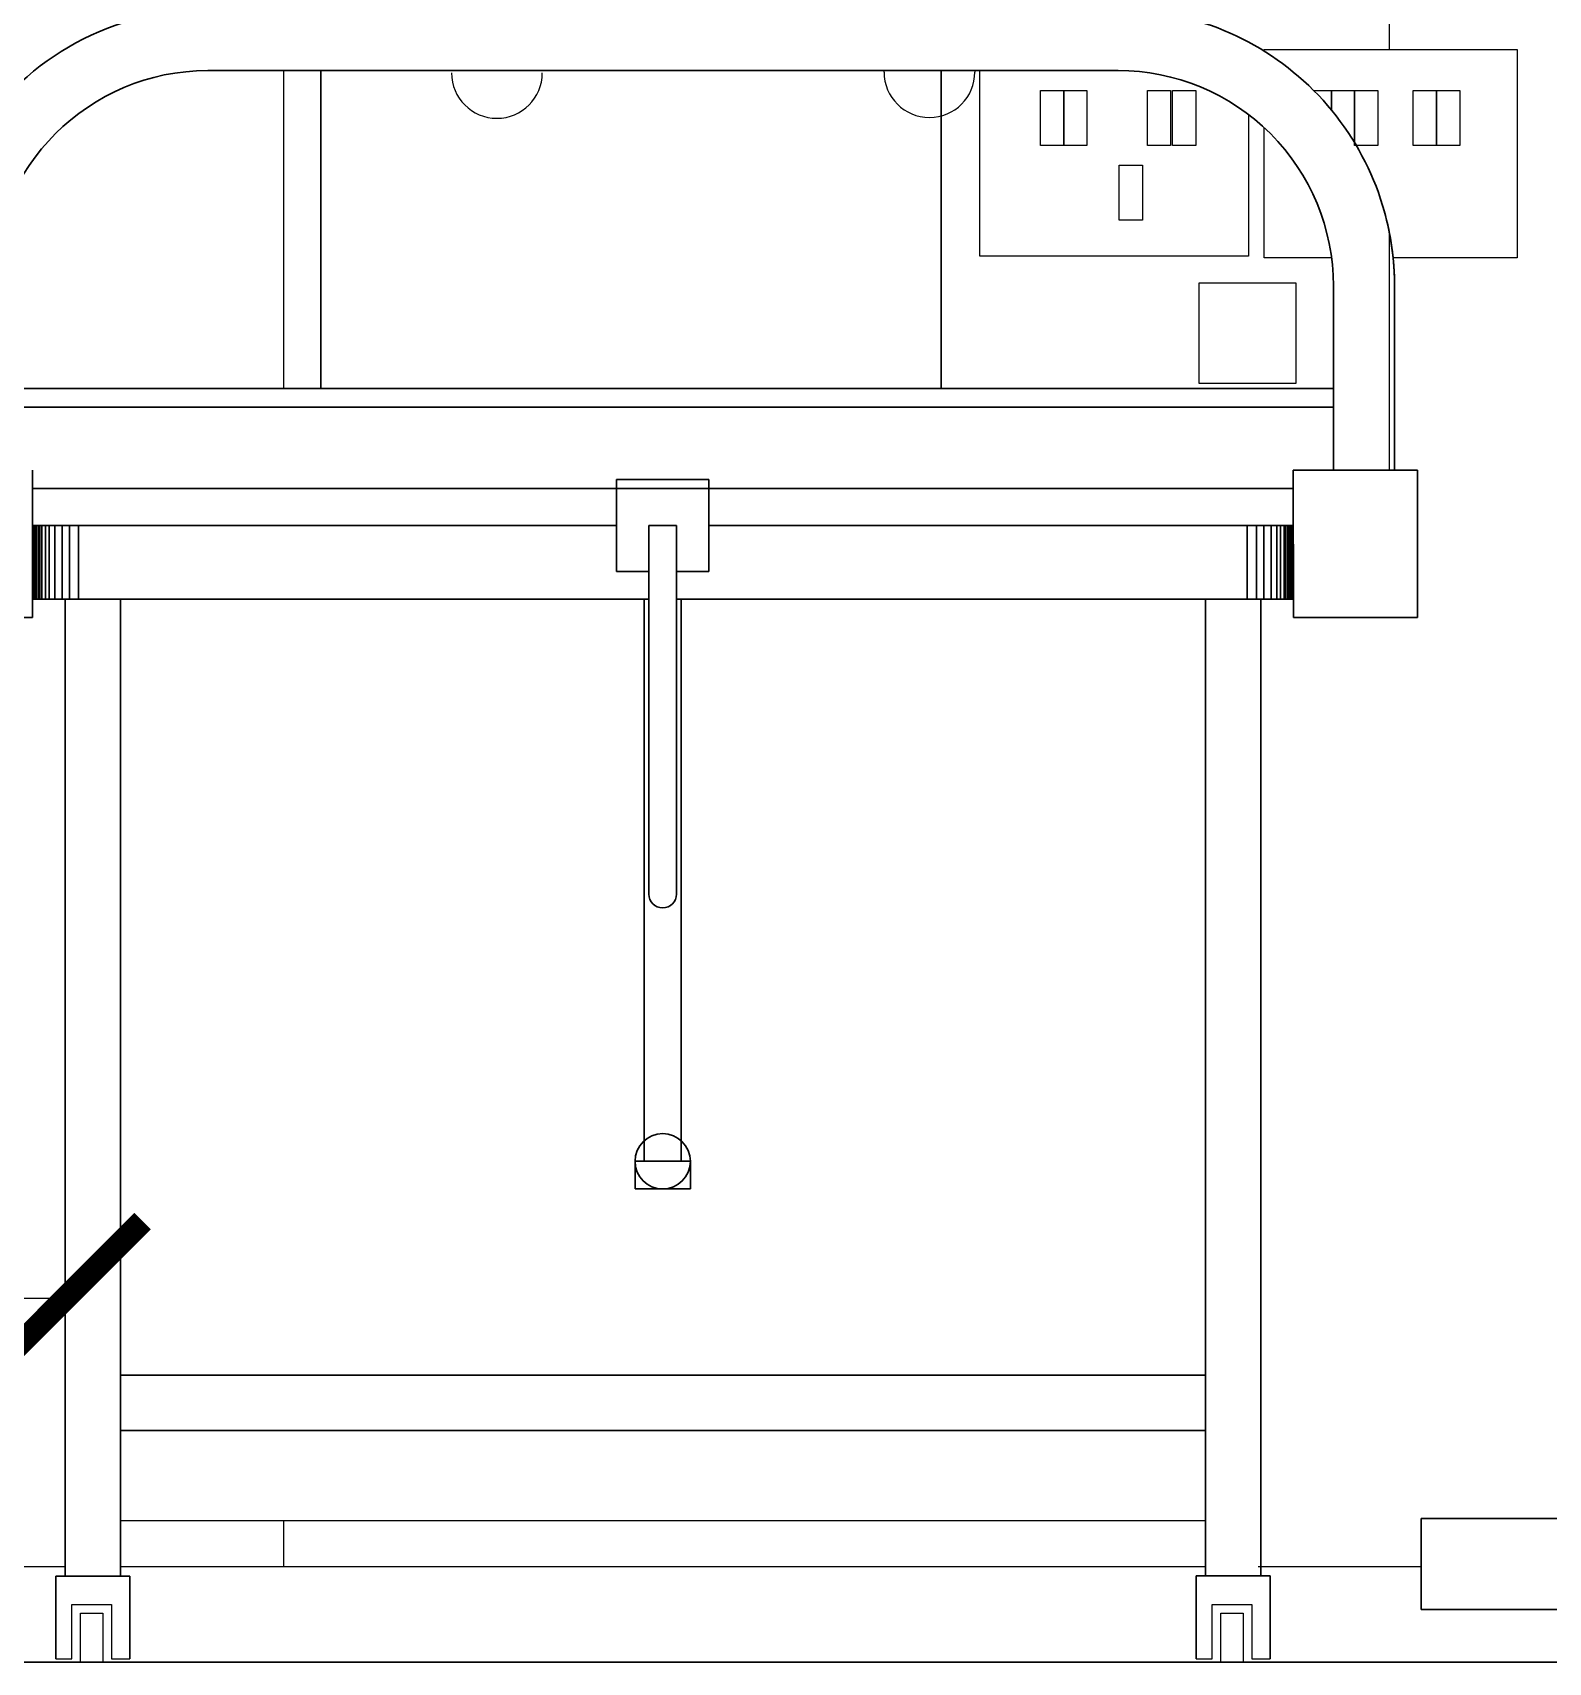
# Model space of a CAD drawing. Header units: inches. Extents: x -17070 to 527, y 504 to 2398.
# Drawn here: x -10381.789 to -10380.026, y 538.649 to 540.543 of the extents above; entities that cross this region are included whole.
import ezdxf

# ---------------------------------------------------------------- set-up
doc = ezdxf.new("R2010")
doc.units = ezdxf.units.IN
doc.layers.add('Layer1', color=2, linetype='Continuous', lineweight=30)
doc.layers.add('wall', color=7, linetype='Continuous', lineweight=30)
doc.styles.add('ROMANC', font='arialbd.ttf', dxfattribs={"height": 0.35})
doc.dimstyles.get("Standard").update_dxf_attribs({"dimtxt": 0.18, "dimasz": 0.18, "dimexe": 0.18, "dimexo": 0.0625, "dimgap": 0.09, "dimtad": 0, "dimtih": 1, "dimtoh": 1, "dimzin": 0, "dimdsep": 46, "dimtxsty": 'ROMANC', "dimblk": 'ARCHTICK', "dimcen": 0.09, "dimclrd": 25, "dimclre": 25, "dimadec": 0, "dimazin": 0, "dimtfac": 1, "dimtofl": 0, "dimtmove": 0, "dimatfit": 3, "dimldrblk": 'ARCHTICK', "dimfxl": 1, "dimtolj": 1, "dimtzin": 0, "dimarcsym": 0})

# ---------------------------------------------------------------- blocks, each defined once
blk = doc.blocks.new('_ARCHTICK')
at = {"color": 0, "linetype": 'ByBlock', "const_width": 0.15}
blk.add_lwpolyline([(-0.5, -0.5), (0.5, 0.5)], dxfattribs=at)

msp = doc.modelspace()

# ---------------------------------------------------------------- linework, layer by layer
at = {"color": 250}
for p, q in [((-10380.21126, 540.59294), (-10380.21126, 540.52375)), ((-10380.79857, 540.4976), (-10380.79857, 540.49929)), ((-10380.79857, 540.4976), (-10380.79857, 540.49929)), ((-10380.79857, 540.4976), (-10380.79857, 540.49929)), ((-10380.79857, 540.4976), (-10380.79857, 540.49929)), ((-10380.79857, 540.4976), (-10380.79857, 540.49929)), ((-10380.69293, 540.49929), (-10380.69293, 540.4976)), ((-10380.69293, 540.49929), (-10380.69293, 540.4976)), ((-10380.69293, 540.49929), (-10380.69293, 540.4976)), ((-10380.69293, 540.49929), (-10380.69293, 540.4976)), ((-10380.69293, 540.49929), (-10380.69293, 540.4976)), ((-10381.49689, 538.81331), (-10381.49689, 538.75973))]:
    msp.add_line(p, q, dxfattribs=at)
at = {"color": 252}
for p, q in [((-10381.49689, 540.49926), (-10381.49689, 540.12948)), ((-10380.21126, 540.31274), (-10380.21126, 540.03471))]:
    msp.add_line(p, q, dxfattribs=at)
at = {"color": 137}
for p, q in [((-10381.75092, 538.75973), (-10381.94992, 538.75973)), ((-10380.42469, 538.75973), (-10381.68664, 538.75973)), ((-10380.34969, 538.75973), (-10380.36365, 538.75973)), ((-10380.17373, 538.75973), (-10380.36041, 538.75973))]:
    msp.add_line(p, q, dxfattribs=at)
for p, q in [((-10381.76163, 538.6526), (-10381.74327, 538.6526)), ((-10381.69707, 538.6526), (-10381.67592, 538.6526)), ((-10380.4354, 538.65265), (-10380.41704, 538.65265)), ((-10380.37084, 538.65265), (-10380.34969, 538.65265))]:
    msp.add_line(p, q)
at = {"color": 250}
for points in [[(-10380.35664, 540.52197), (-10380.35664, 540.52375), (-10380.06222, 540.52375), (-10380.06222, 540.28164), (-10380.20653, 540.28164)], [(-10380.35664, 540.52197), (-10380.35664, 540.52375), (-10380.06222, 540.52375), (-10380.06222, 540.28164), (-10380.20653, 540.28164)], [(-10380.35664, 540.52197), (-10380.35664, 540.52375), (-10380.06222, 540.52375), (-10380.06222, 540.28164), (-10380.20653, 540.28164)], [(-10380.35664, 540.52197), (-10380.35664, 540.52375), (-10380.06222, 540.52375), (-10380.06222, 540.28164), (-10380.20653, 540.28164)], [(-10380.35664, 540.52197), (-10380.35664, 540.52375), (-10380.06222, 540.52375), (-10380.06222, 540.28164), (-10380.20653, 540.28164)], [(-10380.37467, 540.44816), (-10380.37467, 540.28364), (-10380.68712, 540.28364), (-10380.68712, 540.49929)], [(-10380.37467, 540.44816), (-10380.37467, 540.28364), (-10380.68712, 540.28364), (-10380.68712, 540.49929)], [(-10380.37467, 540.44816), (-10380.37467, 540.28364), (-10380.68712, 540.28364), (-10380.68712, 540.49929)], [(-10380.37467, 540.44816), (-10380.37467, 540.28364), (-10380.68712, 540.28364), (-10380.68712, 540.49929)], [(-10380.37467, 540.44816), (-10380.37467, 540.28364), (-10380.68712, 540.28364), (-10380.68712, 540.49929)], [(-10380.29884, 540.47607), (-10380.27837, 540.47607), (-10380.27837, 540.45353)], [(-10380.29884, 540.47607), (-10380.27837, 540.47607), (-10380.27837, 540.45353)], [(-10380.29884, 540.47607), (-10380.27837, 540.47607), (-10380.27837, 540.45353)], [(-10380.29884, 540.47607), (-10380.27837, 540.47607), (-10380.27837, 540.45353)], [(-10380.29884, 540.47607), (-10380.27837, 540.47607), (-10380.27837, 540.45353)], [(-10380.27837, 540.45353), (-10380.27837, 540.47607), (-10380.25127, 540.47607), (-10380.25127, 540.41221)], [(-10380.27837, 540.45353), (-10380.27837, 540.47607), (-10380.25127, 540.47607), (-10380.25127, 540.41221)], [(-10380.27837, 540.45353), (-10380.27837, 540.47607), (-10380.25127, 540.47607), (-10380.25127, 540.41221)], [(-10380.27837, 540.45353), (-10380.27837, 540.47607), (-10380.25127, 540.47607), (-10380.25127, 540.41221)], [(-10380.27837, 540.45353), (-10380.27837, 540.47607), (-10380.25127, 540.47607), (-10380.25127, 540.41221)], [(-10380.27809, 540.28164), (-10380.35664, 540.28164), (-10380.35664, 540.43305)], [(-10380.27809, 540.28164), (-10380.35664, 540.28164), (-10380.35664, 540.43305)], [(-10380.27809, 540.28164), (-10380.35664, 540.28164), (-10380.35664, 540.43305)], [(-10380.27809, 540.28164), (-10380.35664, 540.28164), (-10380.35664, 540.43305)], [(-10380.27809, 540.28164), (-10380.35664, 540.28164), (-10380.35664, 540.43305)], [(-10381.74327, 538.6526), (-10381.74327, 538.71572), (-10381.69707, 538.71572), (-10381.69707, 538.6526)], [(-10380.41704, 538.65265), (-10380.41704, 538.71578), (-10380.37084, 538.71578), (-10380.37084, 538.65265)]]:
    msp.add_lwpolyline(points, dxfattribs=at)
for points in [[(-10380.61675, 540.47607), (-10380.58966, 540.47607), (-10380.58966, 540.41221), (-10380.61675, 540.41221)], [(-10380.61675, 540.47607), (-10380.58966, 540.47607), (-10380.58966, 540.41221), (-10380.61675, 540.41221)], [(-10380.61675, 540.47607), (-10380.58966, 540.47607), (-10380.58966, 540.41221), (-10380.61675, 540.41221)], [(-10380.61675, 540.47607), (-10380.58966, 540.47607), (-10380.58966, 540.41221), (-10380.61675, 540.41221)], [(-10380.61675, 540.47607), (-10380.58966, 540.47607), (-10380.58966, 540.41221), (-10380.61675, 540.41221)], [(-10380.58966, 540.47607), (-10380.56256, 540.47607), (-10380.56256, 540.41221), (-10380.58966, 540.41221)], [(-10380.58966, 540.47607), (-10380.56256, 540.47607), (-10380.56256, 540.41221), (-10380.58966, 540.41221)], [(-10380.58966, 540.47607), (-10380.56256, 540.47607), (-10380.56256, 540.41221), (-10380.58966, 540.41221)], [(-10380.58966, 540.47607), (-10380.56256, 540.47607), (-10380.56256, 540.41221), (-10380.58966, 540.41221)], [(-10380.58966, 540.47607), (-10380.56256, 540.47607), (-10380.56256, 540.41221), (-10380.58966, 540.41221)], [(-10380.49237, 540.47607), (-10380.46528, 540.47607), (-10380.46528, 540.41221), (-10380.49237, 540.41221)], [(-10380.49237, 540.47607), (-10380.46528, 540.47607), (-10380.46528, 540.41221), (-10380.49237, 540.41221)], [(-10380.49237, 540.47607), (-10380.46528, 540.47607), (-10380.46528, 540.41221), (-10380.49237, 540.41221)], [(-10380.49237, 540.47607), (-10380.46528, 540.47607), (-10380.46528, 540.41221), (-10380.49237, 540.41221)], [(-10380.49237, 540.47607), (-10380.46528, 540.47607), (-10380.46528, 540.41221), (-10380.49237, 540.41221)], [(-10380.46319, 540.47607), (-10380.4361, 540.47607), (-10380.4361, 540.41221), (-10380.46319, 540.41221)], [(-10380.46319, 540.47607), (-10380.4361, 540.47607), (-10380.4361, 540.41221), (-10380.46319, 540.41221)], [(-10380.46319, 540.47607), (-10380.4361, 540.47607), (-10380.4361, 540.41221), (-10380.46319, 540.41221)], [(-10380.46319, 540.47607), (-10380.4361, 540.47607), (-10380.4361, 540.41221), (-10380.46319, 540.41221)], [(-10380.46319, 540.47607), (-10380.4361, 540.47607), (-10380.4361, 540.41221), (-10380.46319, 540.41221)], [(-10380.25127, 540.47607), (-10380.22418, 540.47607), (-10380.22418, 540.41221), (-10380.25127, 540.41221)], [(-10380.25127, 540.47607), (-10380.22418, 540.47607), (-10380.22418, 540.41221), (-10380.25127, 540.41221)], [(-10380.25127, 540.47607), (-10380.22418, 540.47607), (-10380.22418, 540.41221), (-10380.25127, 540.41221)], [(-10380.25127, 540.47607), (-10380.22418, 540.47607), (-10380.22418, 540.41221), (-10380.25127, 540.41221)], [(-10380.25127, 540.47607), (-10380.22418, 540.47607), (-10380.22418, 540.41221), (-10380.25127, 540.41221)], [(-10380.18317, 540.47607), (-10380.15608, 540.47607), (-10380.15608, 540.41221), (-10380.18317, 540.41221)], [(-10380.18317, 540.47607), (-10380.15608, 540.47607), (-10380.15608, 540.41221), (-10380.18317, 540.41221)], [(-10380.18317, 540.47607), (-10380.15608, 540.47607), (-10380.15608, 540.41221), (-10380.18317, 540.41221)], [(-10380.18317, 540.47607), (-10380.15608, 540.47607), (-10380.15608, 540.41221), (-10380.18317, 540.41221)], [(-10380.18317, 540.47607), (-10380.15608, 540.47607), (-10380.15608, 540.41221), (-10380.18317, 540.41221)], [(-10380.15608, 540.47607), (-10380.12898, 540.47607), (-10380.12898, 540.41221), (-10380.15608, 540.41221)], [(-10380.15608, 540.47607), (-10380.12898, 540.47607), (-10380.12898, 540.41221), (-10380.15608, 540.41221)], [(-10380.15608, 540.47607), (-10380.12898, 540.47607), (-10380.12898, 540.41221), (-10380.15608, 540.41221)], [(-10380.15608, 540.47607), (-10380.12898, 540.47607), (-10380.12898, 540.41221), (-10380.15608, 540.41221)], [(-10380.15608, 540.47607), (-10380.12898, 540.47607), (-10380.12898, 540.41221), (-10380.15608, 540.41221)], [(-10380.52503, 540.3893), (-10380.49794, 540.3893), (-10380.49794, 540.32544), (-10380.52503, 540.32544)], [(-10380.52503, 540.3893), (-10380.49794, 540.3893), (-10380.49794, 540.32544), (-10380.52503, 540.32544)], [(-10380.52503, 540.3893), (-10380.49794, 540.3893), (-10380.49794, 540.32544), (-10380.52503, 540.32544)], [(-10380.52503, 540.3893), (-10380.49794, 540.3893), (-10380.49794, 540.32544), (-10380.52503, 540.32544)], [(-10380.52503, 540.3893), (-10380.49794, 540.3893), (-10380.49794, 540.32544), (-10380.52503, 540.32544)], [(-10380.43194, 540.25246), (-10380.31983, 540.25246), (-10380.31983, 540.13553), (-10380.43194, 540.13553)], [(-10380.43194, 540.25246), (-10380.31983, 540.25246), (-10380.31983, 540.13553), (-10380.43194, 540.13553)], [(-10380.43194, 540.25246), (-10380.31983, 540.25246), (-10380.31983, 540.13553), (-10380.43194, 540.13553)], [(-10380.43194, 540.25246), (-10380.31983, 540.25246), (-10380.31983, 540.13553), (-10380.43194, 540.13553)], [(-10380.43194, 540.25246), (-10380.31983, 540.25246), (-10380.31983, 540.13553), (-10380.43194, 540.13553)], [(-10381.73327, 538.70572), (-10381.70707, 538.70572), (-10381.70707, 538.64882), (-10381.73327, 538.64882)], [(-10380.40704, 538.70578), (-10380.38084, 538.70578), (-10380.38084, 538.64887), (-10380.40704, 538.64887)]]:
    msp.add_lwpolyline(points, close=True, dxfattribs=at)
for centre in [(-10381.24885, 540.49662), (-10381.24885, 540.49662), (-10381.24885, 540.49662), (-10381.24885, 540.49662), (-10381.24885, 540.49662), (-10380.74575, 540.4976), (-10380.74575, 540.4976), (-10380.74575, 540.4976), (-10380.74575, 540.4976), (-10380.74575, 540.4976)]:
    msp.add_arc(centre, 0.05282, 180, 0, dxfattribs=at)
at = {"layer": 'Layer1', "color": 137}
for p, q in [((-10381.58519, 540.49925), (-10380.52629, 540.4993)), ((-10381.58519, 540.49925), (-10380.52629, 540.4993)), ((-10381.58519, 540.49925), (-10380.52629, 540.4993)), ((-10381.58519, 540.49925), (-10380.52629, 540.4993)), ((-10381.58519, 540.49925), (-10380.52629, 540.4993)), ((-10381.45376, 540.12948), (-10381.45378, 540.49926)), ((-10381.45376, 540.12948), (-10381.45378, 540.49926)), ((-10381.45376, 540.12948), (-10381.45378, 540.49926)), ((-10381.45376, 540.12948), (-10381.45378, 540.49926)), ((-10381.45376, 540.12948), (-10381.45378, 540.49926)), ((-10380.73212, 540.12951), (-10380.73213, 540.49929)), ((-10380.73212, 540.12951), (-10380.73213, 540.49929)), ((-10380.73212, 540.12951), (-10380.73213, 540.49929)), ((-10380.73212, 540.12951), (-10380.73213, 540.49929)), ((-10380.73212, 540.12951), (-10380.73213, 540.49929)), ((-10380.73212, 540.17237), (-10380.73213, 540.46324)), ((-10380.73212, 540.17237), (-10380.73213, 540.46324)), ((-10380.73212, 540.17237), (-10380.73213, 540.46324)), ((-10380.73212, 540.17237), (-10380.73213, 540.46324)), ((-10380.73212, 540.17237), (-10380.73213, 540.46324)), ((-10380.27595, 540.03471), (-10380.27595, 540.24898)), ((-10380.27595, 540.03471), (-10380.27595, 540.24898)), ((-10380.27595, 540.03471), (-10380.27595, 540.24898)), ((-10380.27595, 540.03471), (-10380.27595, 540.24898)), ((-10380.27595, 540.03471), (-10380.27595, 540.24898)), ((-10380.20486, 540.03471), (-10380.20487, 540.24899)), ((-10380.20486, 540.03471), (-10380.20487, 540.24899)), ((-10380.20486, 540.03471), (-10380.20487, 540.24899)), ((-10380.20486, 540.03471), (-10380.20487, 540.24899)), ((-10380.20486, 540.03471), (-10380.20487, 540.24899)), ((-10381.19035, 540.12949), (-10381.83549, 540.12947)), ((-10381.19035, 540.12949), (-10381.83549, 540.12947)), ((-10381.19035, 540.12949), (-10381.83549, 540.12947)), ((-10381.19035, 540.12949), (-10381.83549, 540.12947)), ((-10381.19035, 540.12949), (-10381.83549, 540.12947)), ((-10381.19035, 540.12949), (-10380.90605, 540.1295)), ((-10381.19035, 540.12949), (-10380.90605, 540.1295)), ((-10381.19035, 540.12949), (-10380.90605, 540.1295)), ((-10381.19035, 540.12949), (-10380.90605, 540.1295)), ((-10381.19035, 540.12949), (-10380.90605, 540.1295)), ((-10380.90605, 540.1295), (-10380.27595, 540.12953)), ((-10380.90605, 540.1295), (-10380.27595, 540.12953)), ((-10380.90605, 540.1295), (-10380.27595, 540.12953)), ((-10380.90605, 540.1295), (-10380.27595, 540.12953)), ((-10380.90605, 540.1295), (-10380.27595, 540.12953)), ((-10380.88462, 540.10808), (-10381.83549, 540.10804)), ((-10380.88462, 540.10808), (-10381.83549, 540.10804)), ((-10380.88462, 540.10808), (-10381.83549, 540.10804)), ((-10380.88462, 540.10808), (-10381.83549, 540.10804)), ((-10380.88462, 540.10808), (-10381.83549, 540.10804)), ((-10380.88462, 540.10808), (-10380.27595, 540.1081)), ((-10380.88462, 540.10808), (-10380.27595, 540.1081)), ((-10380.88462, 540.10808), (-10380.27595, 540.1081)), ((-10380.88462, 540.10808), (-10380.27595, 540.1081)), ((-10380.88462, 540.10808), (-10380.27595, 540.1081)), ((-10381.78885, 540.03465), (-10381.78884, 539.86323)), ((-10381.78885, 540.03465), (-10381.78884, 539.86323)), ((-10381.78885, 540.03465), (-10381.78884, 539.86323)), ((-10381.78885, 540.03465), (-10381.78884, 539.86323)), ((-10381.78885, 540.03465), (-10381.78884, 539.86323)), ((-10381.10961, 540.02396), (-10381.00247, 540.02397)), ((-10381.10961, 540.02396), (-10381.00247, 540.02397)), ((-10381.10961, 540.02396), (-10381.00247, 540.02397)), ((-10381.10961, 540.02396), (-10381.00247, 540.02397)), ((-10381.10961, 540.02396), (-10381.00247, 540.02397)), ((-10381.1096, 539.91683), (-10381.10961, 540.02396)), ((-10381.1096, 539.91683), (-10381.10961, 540.02396)), ((-10381.1096, 539.91683), (-10381.10961, 540.02396)), ((-10381.1096, 539.91683), (-10381.10961, 540.02396)), ((-10381.1096, 539.91683), (-10381.10961, 540.02396)), ((-10381.00247, 539.91683), (-10381.00247, 540.02397)), ((-10381.00247, 539.91683), (-10381.00247, 540.02397)), ((-10381.00247, 539.91683), (-10381.00247, 540.02397)), ((-10381.00247, 539.91683), (-10381.00247, 540.02397)), ((-10381.00247, 539.91683), (-10381.00247, 540.02397)), ((-10381.00247, 539.91683), (-10381.00247, 540.02397)), ((-10381.00247, 539.91683), (-10381.00247, 540.02397)), ((-10381.00247, 539.91683), (-10381.00247, 540.02397)), ((-10381.00247, 539.91683), (-10381.00247, 540.02397)), ((-10381.00247, 539.91683), (-10381.00247, 540.02397)), ((-10381.00247, 539.91683), (-10381.00247, 540.02397)), ((-10381.00247, 539.91683), (-10381.00247, 540.02397)), ((-10381.00247, 539.91683), (-10381.00247, 540.02397)), ((-10381.00247, 539.91683), (-10381.00247, 540.02397)), ((-10381.00247, 539.91683), (-10381.00247, 540.02397)), ((-10380.17801, 540.03472), (-10380.32259, 540.03471)), ((-10380.17801, 540.03472), (-10380.32259, 540.03471)), ((-10380.17801, 540.03472), (-10380.32259, 540.03471)), ((-10380.17801, 540.03472), (-10380.32259, 540.03471)), ((-10380.17801, 540.03472), (-10380.32259, 540.03471)), ((-10380.32259, 540.03471), (-10380.32258, 539.86329)), ((-10380.32259, 540.03471), (-10380.32258, 539.86329)), ((-10380.32259, 540.03471), (-10380.32258, 539.86329)), ((-10380.32259, 540.03471), (-10380.32258, 539.86329)), ((-10380.32259, 540.03471), (-10380.32258, 539.86329)), ((-10380.17801, 540.03472), (-10380.20486, 540.03471)), ((-10380.17801, 540.03472), (-10380.20486, 540.03471)), ((-10380.17801, 540.03472), (-10380.20486, 540.03471)), ((-10380.17801, 540.03472), (-10380.20486, 540.03471)), ((-10380.17801, 540.03472), (-10380.20486, 540.03471)), ((-10380.17801, 540.03472), (-10380.17801, 539.8633)), ((-10380.17801, 540.03472), (-10380.17801, 539.8633)), ((-10380.17801, 540.03472), (-10380.17801, 539.8633)), ((-10380.17801, 540.03472), (-10380.17801, 539.8633)), ((-10380.17801, 540.03472), (-10380.17801, 539.8633)), ((-10380.32259, 540.01328), (-10381.78885, 540.01322)), ((-10380.32259, 540.01328), (-10381.78885, 540.01322)), ((-10380.32259, 540.01328), (-10381.78885, 540.01322)), ((-10380.32259, 540.01328), (-10381.78885, 540.01322)), ((-10380.32259, 540.01328), (-10381.78885, 540.01322)), ((-10381.78885, 539.97037), (-10381.1096, 539.9704)), ((-10381.78885, 539.97037), (-10381.1096, 539.9704)), ((-10381.78885, 539.97037), (-10381.1096, 539.9704)), ((-10381.78885, 539.97037), (-10381.1096, 539.9704)), ((-10381.78885, 539.97037), (-10381.1096, 539.9704)), ((-10381.20013, 539.97039), (-10381.78885, 539.97037)), ((-10381.78885, 539.97037), (-10381.20013, 539.97039)), ((-10381.20013, 539.97039), (-10381.78885, 539.97037)), ((-10381.78885, 539.97037), (-10381.20013, 539.97039)), ((-10381.20013, 539.97039), (-10381.78885, 539.97037)), ((-10381.78885, 539.97037), (-10381.20013, 539.97039)), ((-10381.20013, 539.97039), (-10381.78885, 539.97037)), ((-10381.78885, 539.97037), (-10381.20013, 539.97039)), ((-10381.20013, 539.97039), (-10381.78885, 539.97037)), ((-10381.78885, 539.97037), (-10381.20013, 539.97039)), ((-10381.78778, 539.88466), (-10381.78779, 539.97037)), ((-10381.78778, 539.88466), (-10381.78779, 539.97037)), ((-10381.78778, 539.88466), (-10381.78779, 539.97037)), ((-10381.78778, 539.88466), (-10381.78779, 539.97037)), ((-10381.78778, 539.88466), (-10381.78779, 539.97037)), ((-10381.78671, 539.88466), (-10381.78672, 539.97037)), ((-10381.78671, 539.88466), (-10381.78672, 539.97037)), ((-10381.78671, 539.88466), (-10381.78672, 539.97037)), ((-10381.78671, 539.88466), (-10381.78672, 539.97037)), ((-10381.78671, 539.88466), (-10381.78672, 539.97037)), ((-10381.78564, 539.88466), (-10381.78564, 539.97037)), ((-10381.78564, 539.88466), (-10381.78564, 539.97037)), ((-10381.78564, 539.88466), (-10381.78564, 539.97037)), ((-10381.78564, 539.88466), (-10381.78564, 539.97037)), ((-10381.78564, 539.88466), (-10381.78564, 539.97037)), ((-10381.78457, 539.88466), (-10381.78457, 539.97037)), ((-10381.78457, 539.88466), (-10381.78457, 539.97037)), ((-10381.78457, 539.88466), (-10381.78457, 539.97037)), ((-10381.78457, 539.88466), (-10381.78457, 539.97037)), ((-10381.78457, 539.88466), (-10381.78457, 539.97037)), ((-10381.78243, 539.88466), (-10381.78243, 539.97037)), ((-10381.78243, 539.88466), (-10381.78243, 539.97037)), ((-10381.78243, 539.88466), (-10381.78243, 539.97037)), ((-10381.78243, 539.88466), (-10381.78243, 539.97037)), ((-10381.78243, 539.88466), (-10381.78243, 539.97037)), ((-10381.78028, 539.88466), (-10381.78029, 539.97037)), ((-10381.78028, 539.88466), (-10381.78029, 539.97037)), ((-10381.78028, 539.88466), (-10381.78029, 539.97037)), ((-10381.78028, 539.88466), (-10381.78029, 539.97037)), ((-10381.78028, 539.88466), (-10381.78029, 539.97037)), ((-10381.77814, 539.88466), (-10381.77814, 539.97037)), ((-10381.77814, 539.88466), (-10381.77814, 539.97037)), ((-10381.77814, 539.88466), (-10381.77814, 539.97037)), ((-10381.77814, 539.88466), (-10381.77814, 539.97037)), ((-10381.77814, 539.88466), (-10381.77814, 539.97037)), ((-10381.77386, 539.88466), (-10381.77386, 539.97037)), ((-10381.77386, 539.88466), (-10381.77386, 539.97037)), ((-10381.77386, 539.88466), (-10381.77386, 539.97037)), ((-10381.77386, 539.88466), (-10381.77386, 539.97037)), ((-10381.77386, 539.88466), (-10381.77386, 539.97037)), ((-10381.76957, 539.88466), (-10381.76957, 539.97037)), ((-10381.76957, 539.88466), (-10381.76957, 539.97037)), ((-10381.76957, 539.88466), (-10381.76957, 539.97037)), ((-10381.76957, 539.88466), (-10381.76957, 539.97037)), ((-10381.76957, 539.88466), (-10381.76957, 539.97037)), ((-10381.76314, 539.88466), (-10381.76315, 539.97037)), ((-10381.76314, 539.88466), (-10381.76315, 539.97037)), ((-10381.76314, 539.88466), (-10381.76315, 539.97037)), ((-10381.76314, 539.88466), (-10381.76315, 539.97037)), ((-10381.76314, 539.88466), (-10381.76315, 539.97037)), ((-10381.75457, 539.88466), (-10381.75457, 539.97037)), ((-10381.75457, 539.88466), (-10381.75457, 539.97037)), ((-10381.75457, 539.88466), (-10381.75457, 539.97037)), ((-10381.75457, 539.88466), (-10381.75457, 539.97037)), ((-10381.75457, 539.88466), (-10381.75457, 539.97037)), ((-10381.746, 539.88466), (-10381.746, 539.97037)), ((-10381.746, 539.88466), (-10381.746, 539.97037)), ((-10381.746, 539.88466), (-10381.746, 539.97037)), ((-10381.746, 539.88466), (-10381.746, 539.97037)), ((-10381.746, 539.88466), (-10381.746, 539.97037)), ((-10381.73529, 539.88466), (-10381.73529, 539.97037)), ((-10381.73529, 539.88466), (-10381.73529, 539.97037)), ((-10381.73529, 539.88466), (-10381.73529, 539.97037)), ((-10381.73529, 539.88466), (-10381.73529, 539.97037)), ((-10381.73529, 539.88466), (-10381.73529, 539.97037)), ((-10381.1096, 539.9704), (-10381.18942, 539.97039)), ((-10381.1096, 539.9704), (-10381.18942, 539.97039)), ((-10381.1096, 539.9704), (-10381.18942, 539.97039)), ((-10381.1096, 539.9704), (-10381.18942, 539.97039)), ((-10381.1096, 539.9704), (-10381.18942, 539.97039)), ((-10381.03997, 539.9704), (-10381.07211, 539.9704)), ((-10381.07211, 539.9704), (-10381.03997, 539.9704)), ((-10381.07211, 539.9704), (-10381.07209, 539.54185)), ((-10381.03997, 539.9704), (-10381.07211, 539.9704)), ((-10381.07211, 539.9704), (-10381.03997, 539.9704)), ((-10381.07211, 539.9704), (-10381.07209, 539.54185)), ((-10381.03997, 539.9704), (-10381.07211, 539.9704)), ((-10381.07211, 539.9704), (-10381.03997, 539.9704)), ((-10381.07211, 539.9704), (-10381.07209, 539.54185)), ((-10381.03997, 539.9704), (-10381.07211, 539.9704)), ((-10381.07211, 539.9704), (-10381.03997, 539.9704)), ((-10381.07211, 539.9704), (-10381.07209, 539.54185)), ((-10381.03997, 539.9704), (-10381.07211, 539.9704)), ((-10381.07211, 539.9704), (-10381.03997, 539.9704)), ((-10381.07211, 539.9704), (-10381.07209, 539.54185)), ((-10381.03997, 539.9704), (-10381.03995, 539.54185)), ((-10381.03997, 539.9704), (-10381.03995, 539.54185)), ((-10381.03997, 539.9704), (-10381.03995, 539.54185)), ((-10381.03997, 539.9704), (-10381.03995, 539.54185)), ((-10381.03997, 539.9704), (-10381.03995, 539.54185)), ((-10380.32258, 539.97043), (-10381.00247, 539.9704)), ((-10381.00247, 539.9704), (-10380.32258, 539.97043)), ((-10380.32258, 539.97043), (-10381.00247, 539.9704)), ((-10381.00247, 539.9704), (-10380.32258, 539.97043)), ((-10380.32258, 539.97043), (-10381.00247, 539.9704)), ((-10381.00247, 539.9704), (-10380.32258, 539.97043)), ((-10380.32258, 539.97043), (-10381.00247, 539.9704)), ((-10381.00247, 539.9704), (-10380.32258, 539.97043)), ((-10380.32258, 539.97043), (-10381.00247, 539.9704)), ((-10381.00247, 539.9704), (-10380.32258, 539.97043)), ((-10380.37614, 539.88472), (-10380.37614, 539.97043)), ((-10380.37614, 539.88472), (-10380.37614, 539.97043)), ((-10380.37614, 539.88472), (-10380.37614, 539.97043)), ((-10380.37614, 539.88472), (-10380.37614, 539.97043)), ((-10380.37614, 539.88472), (-10380.37614, 539.97043)), ((-10380.36542, 539.88472), (-10380.36543, 539.97043)), ((-10380.36542, 539.88472), (-10380.36543, 539.97043)), ((-10380.36542, 539.88472), (-10380.36543, 539.97043)), ((-10380.36542, 539.88472), (-10380.36543, 539.97043)), ((-10380.36542, 539.88472), (-10380.36543, 539.97043)), ((-10380.35685, 539.88472), (-10380.35686, 539.97043)), ((-10380.35685, 539.88472), (-10380.35686, 539.97043)), ((-10380.35685, 539.88472), (-10380.35686, 539.97043)), ((-10380.35685, 539.88472), (-10380.35686, 539.97043)), ((-10380.35685, 539.88472), (-10380.35686, 539.97043)), ((-10380.34828, 539.88472), (-10380.34828, 539.97043)), ((-10380.34828, 539.88472), (-10380.34828, 539.97043)), ((-10380.34828, 539.88472), (-10380.34828, 539.97043)), ((-10380.34828, 539.88472), (-10380.34828, 539.97043)), ((-10380.34828, 539.88472), (-10380.34828, 539.97043)), ((-10380.34185, 539.88472), (-10380.34186, 539.97043)), ((-10380.34185, 539.88472), (-10380.34186, 539.97043)), ((-10380.34185, 539.88472), (-10380.34186, 539.97043)), ((-10380.34185, 539.88472), (-10380.34186, 539.97043)), ((-10380.34185, 539.88472), (-10380.34186, 539.97043)), ((-10380.33757, 539.88472), (-10380.33757, 539.97043)), ((-10380.33757, 539.88472), (-10380.33757, 539.97043)), ((-10380.33757, 539.88472), (-10380.33757, 539.97043)), ((-10380.33757, 539.88472), (-10380.33757, 539.97043)), ((-10380.33757, 539.88472), (-10380.33757, 539.97043)), ((-10380.33328, 539.88472), (-10380.33329, 539.97043)), ((-10380.33328, 539.88472), (-10380.33329, 539.97043)), ((-10380.33328, 539.88472), (-10380.33329, 539.97043)), ((-10380.33328, 539.88472), (-10380.33329, 539.97043)), ((-10380.33328, 539.88472), (-10380.33329, 539.97043)), ((-10380.33114, 539.88472), (-10380.33114, 539.97043)), ((-10380.33114, 539.88472), (-10380.33114, 539.97043)), ((-10380.33114, 539.88472), (-10380.33114, 539.97043)), ((-10380.33114, 539.88472), (-10380.33114, 539.97043)), ((-10380.33114, 539.88472), (-10380.33114, 539.97043)), ((-10380.329, 539.88472), (-10380.329, 539.97043)), ((-10380.329, 539.88472), (-10380.329, 539.97043)), ((-10380.329, 539.88472), (-10380.329, 539.97043)), ((-10380.329, 539.88472), (-10380.329, 539.97043)), ((-10380.329, 539.88472), (-10380.329, 539.97043)), ((-10380.32685, 539.88472), (-10380.32686, 539.97043)), ((-10380.32685, 539.88472), (-10380.32686, 539.97043)), ((-10380.32685, 539.88472), (-10380.32686, 539.97043)), ((-10380.32685, 539.88472), (-10380.32686, 539.97043)), ((-10380.32685, 539.88472), (-10380.32686, 539.97043)), ((-10380.32578, 539.88472), (-10380.32579, 539.97043)), ((-10380.32578, 539.88472), (-10380.32579, 539.97043)), ((-10380.32578, 539.88472), (-10380.32579, 539.97043)), ((-10380.32578, 539.88472), (-10380.32579, 539.97043)), ((-10380.32578, 539.88472), (-10380.32579, 539.97043)), ((-10380.32471, 539.88472), (-10380.32471, 539.97043)), ((-10380.32471, 539.88472), (-10380.32471, 539.97043)), ((-10380.32471, 539.88472), (-10380.32471, 539.97043)), ((-10380.32471, 539.88472), (-10380.32471, 539.97043)), ((-10380.32471, 539.88472), (-10380.32471, 539.97043)), ((-10380.32364, 539.88472), (-10380.32364, 539.97043)), ((-10380.32364, 539.88472), (-10380.32364, 539.97043)), ((-10380.32364, 539.88472), (-10380.32364, 539.97043)), ((-10380.32364, 539.88472), (-10380.32364, 539.97043)), ((-10380.32364, 539.88472), (-10380.32364, 539.97043)), ((-10381.1096, 539.91683), (-10381.0721, 539.91683)), ((-10381.1096, 539.91683), (-10381.0721, 539.91683)), ((-10381.1096, 539.91683), (-10381.0721, 539.91683)), ((-10381.1096, 539.91683), (-10381.0721, 539.91683)), ((-10381.1096, 539.91683), (-10381.0721, 539.91683)), ((-10381.03996, 539.91683), (-10381.00247, 539.91683)), ((-10381.03996, 539.91683), (-10381.00247, 539.91683)), ((-10381.03996, 539.91683), (-10381.00247, 539.91683)), ((-10381.03996, 539.91683), (-10381.00247, 539.91683)), ((-10381.03996, 539.91683), (-10381.00247, 539.91683)), ((-10381.0721, 539.88469), (-10381.78884, 539.88466)), ((-10381.0721, 539.88469), (-10381.78884, 539.88466)), ((-10381.0721, 539.88469), (-10381.78884, 539.88466)), ((-10381.0721, 539.88469), (-10381.78884, 539.88466)), ((-10381.0721, 539.88469), (-10381.78884, 539.88466)), ((-10381.75096, 539.88466), (-10381.75094, 539.19899)), ((-10381.75096, 539.88466), (-10381.75092, 538.74902)), ((-10381.75096, 539.88466), (-10381.75094, 539.19899)), ((-10381.75096, 539.88466), (-10381.75092, 538.74902)), ((-10381.75096, 539.88466), (-10381.75094, 539.19899)), ((-10381.75096, 539.88466), (-10381.75092, 538.74902)), ((-10381.75096, 539.88466), (-10381.75094, 539.19899)), ((-10381.75096, 539.88466), (-10381.75092, 538.74902)), ((-10381.75096, 539.88466), (-10381.75094, 539.19899)), ((-10381.75096, 539.88466), (-10381.75092, 538.74902)), ((-10381.68668, 539.88466), (-10381.68665, 539.19899)), ((-10381.68668, 539.88466), (-10381.68664, 538.74902)), ((-10381.68668, 539.88466), (-10381.68665, 539.19899)), ((-10381.68668, 539.88466), (-10381.68664, 538.74902)), ((-10381.68668, 539.88466), (-10381.68665, 539.19899)), ((-10381.68668, 539.88466), (-10381.68664, 538.74902)), ((-10381.68668, 539.88466), (-10381.68665, 539.19899)), ((-10381.68668, 539.88466), (-10381.68664, 538.74902)), ((-10381.68668, 539.88466), (-10381.68665, 539.19899)), ((-10381.68668, 539.88466), (-10381.68664, 538.74902)), ((-10381.07743, 539.23116), (-10381.07746, 539.88469)), ((-10381.07743, 539.23116), (-10381.07746, 539.88469)), ((-10381.07743, 539.23116), (-10381.07746, 539.88469)), ((-10381.07743, 539.23116), (-10381.07746, 539.88469)), ((-10381.07743, 539.23116), (-10381.07746, 539.88469)), ((-10380.32258, 539.88472), (-10381.03996, 539.88469)), ((-10380.32258, 539.88472), (-10381.03996, 539.88469)), ((-10380.32258, 539.88472), (-10381.03996, 539.88469)), ((-10380.32258, 539.88472), (-10381.03996, 539.88469)), ((-10380.32258, 539.88472), (-10381.03996, 539.88469)), ((-10381.03458, 539.23116), (-10381.03461, 539.88469)), ((-10381.03458, 539.23116), (-10381.03461, 539.88469)), ((-10381.03458, 539.23116), (-10381.03461, 539.88469)), ((-10381.03458, 539.23116), (-10381.03461, 539.88469)), ((-10381.03458, 539.23116), (-10381.03461, 539.88469)), ((-10380.42474, 539.88472), (-10380.42471, 539.19904)), ((-10380.42474, 539.88472), (-10380.42469, 538.74907)), ((-10380.42474, 539.88472), (-10380.42471, 539.19904)), ((-10380.42474, 539.88472), (-10380.42469, 538.74907)), ((-10380.42474, 539.88472), (-10380.42471, 539.19904)), ((-10380.42474, 539.88472), (-10380.42469, 538.74907)), ((-10380.42474, 539.88472), (-10380.42471, 539.19904)), ((-10380.42474, 539.88472), (-10380.42469, 538.74907)), ((-10380.42474, 539.88472), (-10380.42471, 539.19904)), ((-10380.42474, 539.88472), (-10380.42469, 538.74907)), ((-10380.36046, 539.88472), (-10380.36043, 539.19905)), ((-10380.36046, 539.88472), (-10380.36041, 538.74908)), ((-10380.36046, 539.88472), (-10380.36043, 539.19905)), ((-10380.36046, 539.88472), (-10380.36041, 538.74908)), ((-10380.36046, 539.88472), (-10380.36043, 539.19905)), ((-10380.36046, 539.88472), (-10380.36041, 538.74908)), ((-10380.36046, 539.88472), (-10380.36043, 539.19905)), ((-10380.36046, 539.88472), (-10380.36041, 538.74908)), ((-10380.36046, 539.88472), (-10380.36043, 539.19905)), ((-10380.36046, 539.88472), (-10380.36041, 538.74908)), ((-10381.78884, 539.86323), (-10381.92812, 539.86323)), ((-10381.78884, 539.86323), (-10381.92812, 539.86323)), ((-10381.78884, 539.86323), (-10381.92812, 539.86323)), ((-10381.78884, 539.86323), (-10381.92812, 539.86323)), ((-10381.78884, 539.86323), (-10381.92812, 539.86323)), ((-10381.78884, 539.86323), (-10381.92692, 539.86323)), ((-10381.78884, 539.86323), (-10381.92692, 539.86323)), ((-10381.78884, 539.86323), (-10381.92692, 539.86323)), ((-10381.78884, 539.86323), (-10381.92692, 539.86323)), ((-10381.78884, 539.86323), (-10381.92692, 539.86323)), ((-10380.17801, 539.8633), (-10380.32258, 539.86329)), ((-10380.17801, 539.8633), (-10380.32258, 539.86329)), ((-10380.17801, 539.8633), (-10380.32258, 539.86329)), ((-10380.17801, 539.8633), (-10380.32258, 539.86329)), ((-10380.17801, 539.8633), (-10380.32258, 539.86329)), ((-10381.05601, 539.23116), (-10381.08815, 539.23116)), ((-10381.08815, 539.23116), (-10381.08815, 539.19902)), ((-10381.05601, 539.23116), (-10381.08815, 539.23116)), ((-10381.08815, 539.23116), (-10381.08815, 539.19902)), ((-10381.05601, 539.23116), (-10381.08815, 539.23116)), ((-10381.08815, 539.23116), (-10381.08815, 539.19902)), ((-10381.05601, 539.23116), (-10381.08815, 539.23116)), ((-10381.08815, 539.23116), (-10381.08815, 539.19902)), ((-10381.05601, 539.23116), (-10381.08815, 539.23116)), ((-10381.08815, 539.23116), (-10381.08815, 539.19902)), ((-10381.02387, 539.23116), (-10381.05601, 539.23116)), ((-10381.02387, 539.23116), (-10381.05601, 539.23116)), ((-10381.02387, 539.23116), (-10381.05601, 539.23116)), ((-10381.02387, 539.23116), (-10381.05601, 539.23116)), ((-10381.02387, 539.23116), (-10381.05601, 539.23116)), ((-10381.02386, 539.19902), (-10381.02387, 539.23116)), ((-10381.02386, 539.19902), (-10381.02387, 539.23116)), ((-10381.02386, 539.19902), (-10381.02387, 539.23116)), ((-10381.02386, 539.19902), (-10381.02387, 539.23116)), ((-10381.02386, 539.19902), (-10381.02387, 539.23116)), ((-10381.08815, 539.19902), (-10381.02386, 539.19902)), ((-10381.02386, 539.19902), (-10381.08815, 539.19902)), ((-10381.08815, 539.19902), (-10381.02386, 539.19902)), ((-10381.02386, 539.19902), (-10381.08815, 539.19902)), ((-10381.08815, 539.19902), (-10381.02386, 539.19902)), ((-10381.02386, 539.19902), (-10381.08815, 539.19902)), ((-10381.08815, 539.19902), (-10381.02386, 539.19902)), ((-10381.02386, 539.19902), (-10381.08815, 539.19902)), ((-10381.08815, 539.19902), (-10381.02386, 539.19902)), ((-10381.02386, 539.19902), (-10381.08815, 539.19902)), ((-10381.03458, 539.19902), (-10381.02386, 539.19902)), ((-10381.03458, 539.19902), (-10381.02386, 539.19902)), ((-10381.03458, 539.19902), (-10381.02386, 539.19902)), ((-10381.03458, 539.19902), (-10381.02386, 539.19902)), ((-10381.03458, 539.19902), (-10381.02386, 539.19902)), ((-10380.4247, 538.98241), (-10381.68665, 538.98236)), ((-10380.4247, 538.98241), (-10381.68665, 538.98236)), ((-10380.4247, 538.98241), (-10381.68665, 538.98236)), ((-10380.4247, 538.98241), (-10381.68665, 538.98236)), ((-10380.4247, 538.98241), (-10381.68665, 538.98236)), ((-10380.4247, 538.91813), (-10381.68664, 538.91808)), ((-10380.4247, 538.91813), (-10381.68664, 538.91808)), ((-10380.4247, 538.91813), (-10381.68664, 538.91808)), ((-10380.4247, 538.91813), (-10381.68664, 538.91808)), ((-10380.4247, 538.91813), (-10381.68664, 538.91808)), ((-10380.4247, 538.81336), (-10381.68664, 538.8133)), ((-10380.4247, 538.81336), (-10381.68664, 538.8133)), ((-10380.4247, 538.81336), (-10381.68664, 538.8133)), ((-10380.4247, 538.81336), (-10381.68664, 538.8133)), ((-10380.4247, 538.81336), (-10381.68664, 538.8133)), ((-10381.75092, 538.74902), (-10381.76163, 538.74902)), ((-10381.76163, 538.74902), (-10381.76163, 538.6526)), ((-10381.75092, 538.74902), (-10381.68664, 538.74902)), ((-10381.67592, 538.74902), (-10381.68664, 538.74902)), ((-10381.67592, 538.74902), (-10381.67592, 538.6526)), ((-10380.42469, 538.74907), (-10380.43541, 538.74907)), ((-10380.43541, 538.74907), (-10380.4354, 538.65265)), ((-10380.42469, 538.74907), (-10380.36041, 538.74908)), ((-10380.3497, 538.74908), (-10380.36041, 538.74908)), ((-10380.3497, 538.74908), (-10380.34969, 538.65265))]:
    msp.add_line(p, q, dxfattribs=at)
msp.add_lwpolyline([(-10380.17373, 538.81584), (-10379.28753, 538.81584), (-10379.28753, 538.71008), (-10380.17373, 538.71008)], close=True, dxfattribs=at)
msp.add_lwpolyline([(-10380.17373, 538.81584), (-10379.28753, 538.81584), (-10379.28753, 538.71008), (-10380.17373, 538.71008)], close=True, dxfattribs=at)
msp.add_lwpolyline([(-10380.17373, 538.81584), (-10379.28753, 538.81584), (-10379.28753, 538.71008), (-10380.17373, 538.71008)], close=True, dxfattribs=at)
msp.add_lwpolyline([(-10380.17373, 538.81584), (-10379.28753, 538.81584), (-10379.28753, 538.71008), (-10380.17373, 538.71008)], close=True, dxfattribs=at)
msp.add_lwpolyline([(-10380.17373, 538.81584), (-10379.28753, 538.81584), (-10379.28753, 538.71008), (-10380.17373, 538.71008)], close=True, dxfattribs=at)
msp.add_circle((-10381.05601, 539.23116), 0.03214, dxfattribs=at)
msp.add_circle((-10381.05601, 539.23116), 0.03214, dxfattribs=at)
msp.add_circle((-10381.05601, 539.23116), 0.03214, dxfattribs=at)
msp.add_circle((-10381.05601, 539.23116), 0.03214, dxfattribs=at)
msp.add_circle((-10381.05601, 539.23116), 0.03214, dxfattribs=at)
for centre, radius, start, end in [((-10381.58518, 540.24893), 0.32141, 90.00239, 146.94895), ((-10381.58518, 540.24893), 0.32141, 90.00239, 146.94895), ((-10381.58518, 540.24893), 0.32141, 90.00239, 146.94895), ((-10381.58518, 540.24893), 0.32141, 90.00239, 146.94895), ((-10381.58518, 540.24893), 0.32141, 90.00239, 146.94895), ((-10380.52628, 540.24897), 0.32141, 0.00239, 90.00239), ((-10380.52628, 540.24897), 0.32141, 0.00239, 90.00239), ((-10380.52628, 540.24897), 0.32141, 0.00239, 90.00239), ((-10380.52628, 540.24897), 0.32141, 0.00239, 90.00239), ((-10380.52628, 540.24897), 0.32141, 0.00239, 90.00239), ((-10381.58518, 540.24893), 0.25032, 90.00239, 180.00239), ((-10381.58518, 540.24893), 0.25032, 90.00239, 180.00239), ((-10381.58518, 540.24893), 0.25032, 90.00239, 180.00239), ((-10381.58518, 540.24893), 0.25032, 90.00239, 180.00239), ((-10381.58518, 540.24893), 0.25032, 90.00239, 180.00239), ((-10380.52628, 540.24897), 0.25032, 0.00239, 90.00239), ((-10380.52628, 540.24897), 0.25032, 0.00239, 90.00239), ((-10380.52628, 540.24897), 0.25032, 0.00239, 90.00239), ((-10380.52628, 540.24897), 0.25032, 0.00239, 90.00239), ((-10380.52628, 540.24897), 0.25032, 0.00239, 90.00239), ((-10380.52628, 540.24897), 0.32141, 0.00239, 15.71885), ((-10380.52628, 540.24897), 0.32141, 0.00239, 15.71885), ((-10380.52628, 540.24897), 0.32141, 0.00239, 15.71885), ((-10380.52628, 540.24897), 0.32141, 0.00239, 15.71885), ((-10380.52628, 540.24897), 0.32141, 0.00239, 15.71885), ((-10381.05602, 539.54185), 0.01607, 180.00239, 0.00239), ((-10381.05602, 539.54185), 0.01607, 180.00239, 0.00239), ((-10381.05602, 539.54185), 0.01607, 180.00239, 0.00239), ((-10381.05602, 539.54185), 0.01607, 180.00239, 0.00239), ((-10381.05602, 539.54185), 0.01607, 180.00239, 0.00239)]:
    msp.add_arc(centre, radius, start, end, dxfattribs=at)
for points in [[(-10381.35043, 540.10806), (-10381.35043, 540.10793), (-10381.35043, 540.1078), (-10381.35043, 540.10767)], [(-10381.35043, 540.10806), (-10381.35043, 540.10793), (-10381.35043, 540.1078), (-10381.35043, 540.10767)], [(-10381.35043, 540.10806), (-10381.35043, 540.10793), (-10381.35043, 540.1078), (-10381.35043, 540.10767)], [(-10381.35043, 540.10806), (-10381.35043, 540.10793), (-10381.35043, 540.1078), (-10381.35043, 540.10767)], [(-10381.35043, 540.10806), (-10381.35043, 540.10793), (-10381.35043, 540.1078), (-10381.35043, 540.10767)], [(-10381.34056, 540.10767), (-10381.34027, 540.10779), (-10381.33999, 540.10792), (-10381.33973, 540.10806)], [(-10381.34056, 540.10767), (-10381.34027, 540.10779), (-10381.33999, 540.10792), (-10381.33973, 540.10806)], [(-10381.34056, 540.10767), (-10381.34027, 540.10779), (-10381.33999, 540.10792), (-10381.33973, 540.10806)], [(-10381.34056, 540.10767), (-10381.34027, 540.10779), (-10381.33999, 540.10792), (-10381.33973, 540.10806)], [(-10381.34056, 540.10767), (-10381.34027, 540.10779), (-10381.33999, 540.10792), (-10381.33973, 540.10806)], [(-10381.29819, 540.10806), (-10381.29819, 540.10793), (-10381.29819, 540.1078), (-10381.29819, 540.10767)], [(-10381.29819, 540.10806), (-10381.29819, 540.10793), (-10381.29819, 540.1078), (-10381.29819, 540.10767)], [(-10381.29819, 540.10806), (-10381.29819, 540.10793), (-10381.29819, 540.1078), (-10381.29819, 540.10767)], [(-10381.29819, 540.10806), (-10381.29819, 540.10793), (-10381.29819, 540.1078), (-10381.29819, 540.10767)], [(-10381.29819, 540.10806), (-10381.29819, 540.10793), (-10381.29819, 540.1078), (-10381.29819, 540.10767)]]:
    msp.add_open_spline(points, degree=3, dxfattribs=at)
at = {"layer": 'wall'}
msp.add_line((-10378.56013, 538.64857), (-10383.43504, 538.64925), dxfattribs=at)

# ---------------------------------------------------------------- leaders
msp.add_leader([(-10381.75093, 539.07159), (-10383.25713, 539.07158)], dimstyle='Standard', override={"dimgap": 0.09, "dimtad": 0})

doc.saveas('drawing.dxf')
